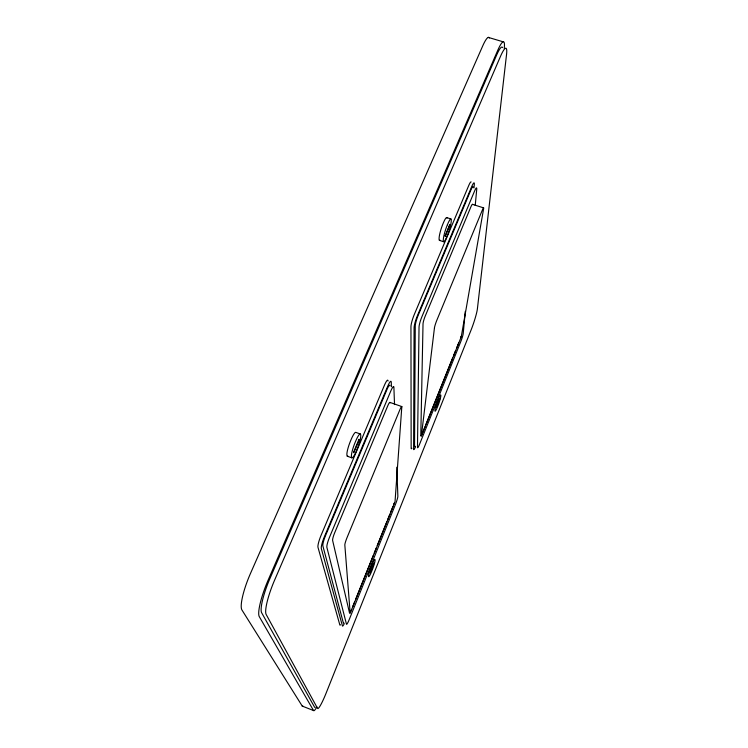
<?xml version="1.0" encoding="UTF-8"?>
<svg xmlns="http://www.w3.org/2000/svg" width="748" height="748" viewBox="0 0 748 748"><rect width="100%" height="100%" fill="white"/><g stroke="black" fill="none" stroke-linecap="round" stroke-linejoin="round"><path stroke-width="1.12" d="M473.989 187.954L474.307 184.457A9.135 1.309 -72.4 0 0 471.745 186.542L417.44 315.6A9.415 1.459 -71.5 0 0 414.083 327.774L413.607 449.155A7.321 0.898 -70.6 0 0 415.505 446.893M465.293 311.355L463.218 333.449A6.078 0.692 -71.2 0 1 460.936 341.2L419.647 444.069A6.283 0.748 -70.6 0 1 417.478 447.351L419.03 327.128A8.05 1.216 -71.4 0 1 421.909 316.722L474.578 191.039A7.817 1.094 -72.3 0 1 476.747 189.216L475.223 205.504M352.495 607.189L354.664 601.785M355.534 599.625L373.336 555.325M374.206 553.155L376.375 547.76M377.244 545.591L386.8 521.824M387.67 519.654L389.839 514.259M390.708 512.09L392.878 506.695M422.844 432.129L425.004 426.762M425.864 424.612L452.624 358.012M453.494 355.861L455.654 350.494M456.514 348.344L458.674 342.977M488.304 37.4L503.142 41.804M472.465 204.326L483.619 207.879M446.715 217.593L450.932 218.949M439.469 240.379L443.667 241.754M389.979 402.433L401.769 406.547M360.405 434.018L355.908 432.419A11.753 2.048 -70.3 0 0 351.27 439.198A17.269 3.001 -70.3 0 0 349.596 443.321A11.753 2.048 -70.3 0 0 346.904 453.597A17.307 3.011 -70.4 0 0 346.997 455.523A11.744 2.048 -70.3 0 0 347.885 456.158M347.306 456.215L351.803 457.823A11.753 2.001 -70.3 0 0 355.263 453.419A17.419 2.973 -70.3 0 0 356.936 449.632A11.744 1.992 -70.3 0 0 360.714 436.729A17.382 2.964 -70.3 0 0 360.676 434.766A11.753 2.001 -70.3 0 0 356.964 438.281A17.279 2.927 -70.3 0 0 355.263 442.115A11.762 2.001 -70.3 0 0 351.429 456.626A17.326 2.945 -70.4 0 0 351.803 457.823M489.323 37.97A26.937 4.348 -73.7 0 0 482.656 46.077L250.421 573.585A31.481 6.545 -68.5 0 0 241.931 609.975L302.257 706.093L313.534 710.535A20.692 2.506 -68.9 0 0 316.9 706.897M313.534 710.535L259.285 616.642A31.556 6.078 -68.7 0 1 268.074 580.27L497.663 50.546A26.993 4.03 -73.4 0 1 504.245 48.461M391.447 386.744L391.251 382.116A9.621 1.543 -70.9 0 0 387.604 386.492L324.464 536.54A10.201 1.692 -69.5 0 0 321.322 548.546L342.425 625.936A7.901 0.991 -69.4 0 0 344.248 623.72M394.523 404.593L393.887 387.202A8.237 1.29 -70.8 0 0 390.793 390.998L329.578 537.073A8.724 1.412 -69.5 0 0 326.876 547.34L346.464 624.178A6.779 0.832 -69.4 0 0 349.297 619.4L395.655 503.872A6.433 0.785 -70.2 0 0 397.861 496.195L396.805 467.21M351.625 609.358A5.114 0.636 -69.4 0 1 351.139 610.518M350.662 611.527A5.114 0.636 -69.4 0 1 349.503 612.911L332.626 540.458A6.442 1.029 -69.6 0 1 334.646 532.875L387.754 405.79A6.124 0.954 -70.7 0 1 390.082 402.863M394.093 503.198A4.881 0.598 -70.1 0 1 393.738 504.33M343.893 622.869A6.769 0.851 -69.4 0 1 343.369 623L322.856 545.853A8.724 1.449 -69.5 0 1 325.548 535.587L386.922 389.652A8.237 1.318 -70.8 0 1 390.054 385.875M340.462 624.795A7.891 1.01 -69.3 0 1 339.844 624.954L317.975 547.302A10.192 1.73 -69.5 0 1 321.088 535.288L384.379 385.37A9.612 1.571 -70.9 0 1 388.062 381.013M440.011 240.145A11.014 1.73 -72.2 0 1 439.085 238.743A16.25 2.543 -72.2 0 1 439.31 236.246A11.024 1.73 -72.2 0 1 442.161 225.896A16.194 2.534 -72.2 0 1 443.62 222.296A11.024 1.73 -72.2 0 1 447.014 218.126M421.984 434.214A4.75 0.57 -70.6 0 1 420.787 435.626L423.022 323.978A5.956 0.888 -71.4 0 1 425.154 316.282L470.95 206.728A5.806 0.804 -72.2 0 1 472.586 204.615M460.731 336.675A4.61 0.533 -71.2 0 1 460.534 337.554M415.168 446.266A6.283 0.767 -70.6 0 1 414.532 446.313L415.262 325.857A8.05 1.244 -71.5 0 1 418.132 315.45L470.95 189.88A7.817 1.113 -72.4 0 1 473.157 187.168M411.914 448.23A7.321 0.907 -70.6 0 1 411.157 448.286L410.942 326.708A9.406 1.487 -71.5 0 1 414.28 314.534L468.716 185.579A9.126 1.328 -72.4 0 1 471.118 181.932M315.226 707.262A19.616 2.375 -69 0 1 314.59 707.187L261.66 612.771A29.77 5.713 -68.7 0 1 269.981 578.438L496.476 55.417A25.507 3.815 -73.4 0 1 502.563 47.592M302.987 706.177A20.664 2.702 -68.8 0 1 302.257 706.093M353.626 452.11L353.767 452.727L358.844 440.974L358.984 439.319L353.626 452.11M370.026 572.8L373.869 563.216L370.026 572.8M436.365 407.286L439.805 398.619L436.365 407.286M445.238 235.685L445.238 236.415L449.857 224.503L445.238 235.685M401.798 406.959L395.038 501.599L350.176 613.238L344.828 544.974A6.452 0.729 -69.2 0 1 347.1 537.466L399.769 409.988A6.134 0.673 -70 0 1 401.798 406.959M506.546 54.454L477.42 308.672A16.895 1.861 -71.3 0 1 471.006 330.205L326.147 693.05A19.616 2.328 -69 0 1 317.535 708.347L266.185 614.51A29.789 5.601 -68.7 0 1 274.581 580.177L500.393 56.586A25.526 3.731 -73.3 0 1 506.546 54.454M434.457 327.839L421.348 436.112L461.236 336.843L483.601 208.795A5.816 0.57 -71 0 0 482.236 210.338L436.851 320.219A5.965 0.636 -70.5 0 0 434.457 327.839M371.289 566.283A8.527 1.029 -69.8 0 0 368.474 576.166A12.557 1.515 -69.8 0 0 368.689 576.708A8.518 1.029 -69.8 0 0 371.073 572.734A12.604 1.524 -69.8 0 0 372.261 569.864A8.508 1.029 -69.8 0 0 375.029 560.888A12.594 1.515 -69.7 0 0 375.038 559.785A8.518 1.029 -69.8 0 0 372.495 563.375A12.538 1.505 -69.8 0 0 371.289 566.283M437.898 400.189A7.985 0.926 -70.8 0 0 434.962 410.203A11.772 1.365 -70.8 0 0 434.999 411.138A7.985 0.926 -70.8 0 0 436.841 408.427A11.818 1.374 -70.8 0 0 437.889 405.902A7.976 0.926 -70.8 0 0 440.666 397.01A11.8 1.365 -70.8 0 0 440.834 395.57A7.985 0.926 -70.8 0 0 438.964 397.637A11.753 1.356 -70.8 0 0 437.898 400.189M447.398 224.774A11.033 1.692 -72.2 0 0 443.34 239.407A16.26 2.487 -72.2 0 0 443.368 241.277A11.014 1.683 -72.2 0 0 445.789 239.033A16.334 2.506 -72.2 0 0 447.201 235.863A11.014 1.683 -72.2 0 0 451.007 223.203A16.288 2.496 -72.1 0 0 451.259 220.688A11.024 1.692 -72.2 0 0 448.828 221.576A16.204 2.478 -72.2 0 0 447.398 224.774"/></g></svg>
